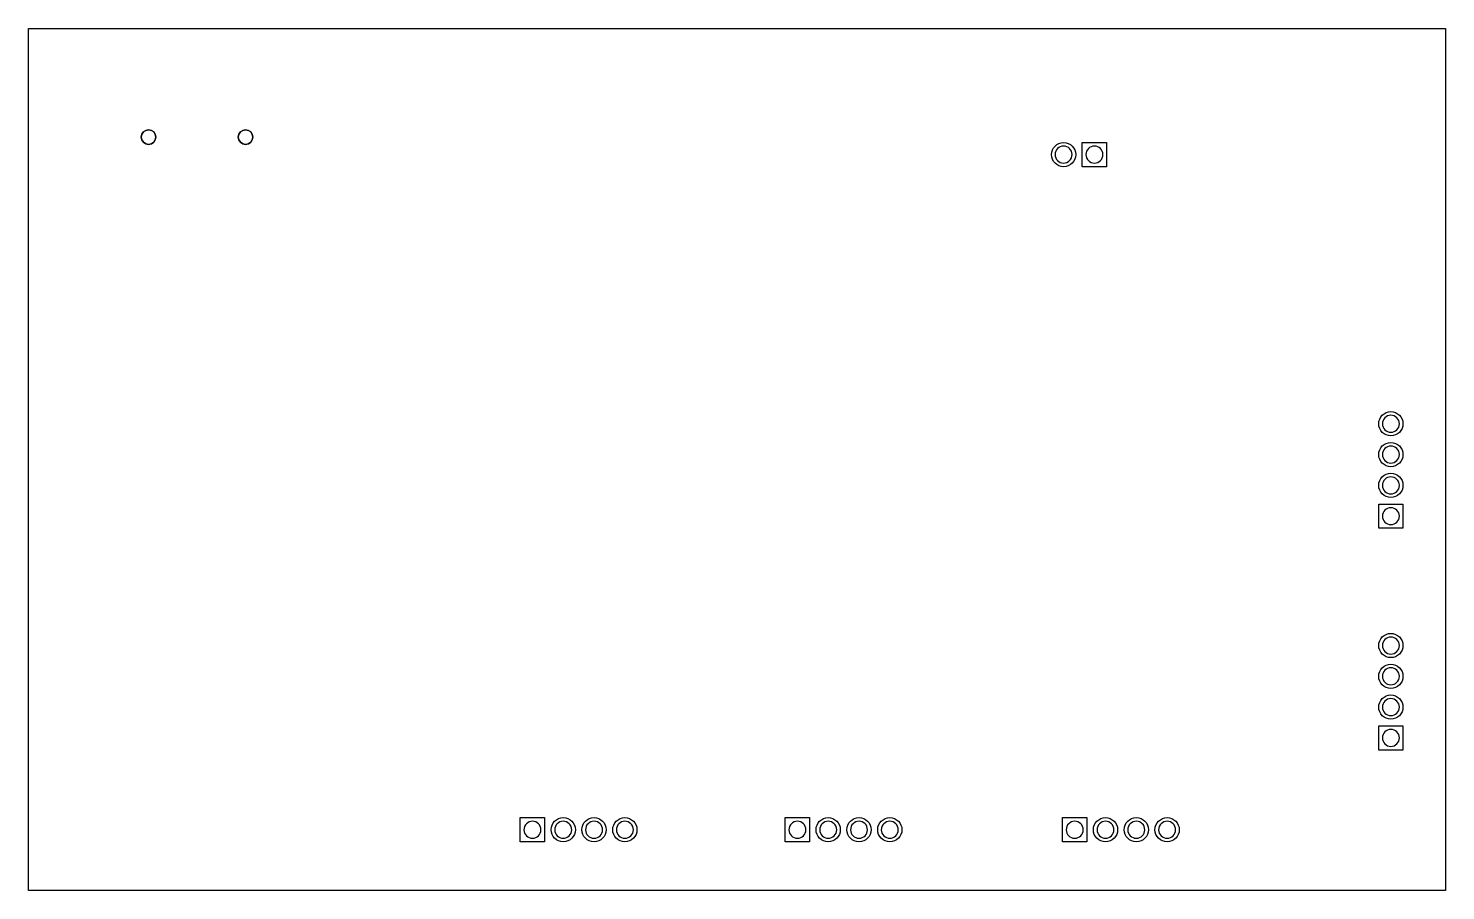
# Model space of a CAD drawing. Extents: x 0 to 58.4, y 0 to 35.6.
import ezdxf

# ---------------------------------------------------------------- set-up
doc = ezdxf.new("R2010")
doc.units = 0
for name, color, linetype in [('BG_OUTLINE', 110, 'CONTINUOUS'), ('PIN_BOTTOM', 111, 'CONTINUOUS'), ('RE_DISPLAY_TOP', 142, 'CONTINUOUS')]:
    doc.layers.add(name, color=color, linetype=linetype)

msp = doc.modelspace()

# ---------------------------------------------------------------- linework, layer by layer
at = {"layer": 'BG_OUTLINE'}
msp.add_lwpolyline([(0, 0), (0, 35.56), (58.42, 35.56), (58.42, 0)], close=True, dxfattribs=at)
at = {"layer": 'PIN_BOTTOM'}
for points in [[(44.441999, 30.852999), (44.441999, 29.853001), (43.442001, 29.853001), (43.442001, 30.852999)], [(56.661431, 14.943201), (55.661433, 14.943201), (55.661433, 15.943199), (56.661431, 15.943199)], [(56.661431, 5.799201), (55.661433, 5.799201), (55.661433, 6.799199), (56.661431, 6.799199)], [(20.277074, 2.012442), (20.277074, 3.01244), (21.277072, 3.01244), (21.277072, 2.012442)], [(31.199074, 2.012442), (31.199074, 3.01244), (32.199072, 3.01244), (32.199072, 2.012442)], [(42.629074, 2.012442), (42.629074, 3.01244), (43.629072, 3.01244), (43.629072, 2.012442)]]:
    msp.add_lwpolyline(points, close=True, dxfattribs=at)
for centre, radius in [((4.955032, 31.075884), 0.299974), ((8.955024, 31.075884), 0.299974), ((42.672, 30.353), 0.499999), ((56.161432, 19.2532), 0.499999), ((56.161432, 17.9832), 0.499999), ((56.161432, 16.7132), 0.499999), ((56.161432, 10.1092), 0.499999), ((56.161432, 8.8392), 0.499999), ((56.161432, 7.5692), 0.499999), ((22.0472, 2.512568), 0.499999), ((23.3172, 2.512568), 0.499999), ((24.5872, 2.512568), 0.499999), ((32.9692, 2.512568), 0.499999), ((34.2392, 2.512568), 0.499999), ((35.5092, 2.512568), 0.499999), ((44.3992, 2.512568), 0.499999), ((45.6692, 2.512568), 0.499999), ((46.9392, 2.512568), 0.499999)]:
    msp.add_circle(centre, radius, dxfattribs=at)
at = {"layer": 'RE_DISPLAY_TOP'}
for points in [[(5.255006, 31.075884, 1), (4.655058, 31.075884, 1)], [(9.254998, 31.075884, 1), (8.65505, 31.075884, 1)], [(43.022012, 30.353, 1), (42.321988, 30.353, 1)], [(44.292012, 30.353, 1), (43.591988, 30.353, 1)], [(56.511444, 19.2532, 1), (55.81142, 19.2532, 1)], [(56.511444, 17.9832, 1), (55.81142, 17.9832, 1)], [(56.511444, 16.7132, 1), (55.81142, 16.7132, 1)], [(56.511444, 15.4432, 1), (55.81142, 15.4432, 1)], [(56.511444, 10.1092, 1), (55.81142, 10.1092, 1)], [(56.511444, 8.8392, 1), (55.81142, 8.8392, 1)], [(56.511444, 7.5692, 1), (55.81142, 7.5692, 1)], [(56.511444, 6.2992, 1), (55.81142, 6.2992, 1)], [(21.127212, 2.512568, 1), (20.427188, 2.512568, 1)], [(22.397212, 2.512568, 1), (21.697188, 2.512568, 1)], [(23.667212, 2.512568, 1), (22.967188, 2.512568, 1)], [(24.937212, 2.512568, 1), (24.237188, 2.512568, 1)], [(32.049212, 2.512568, 1), (31.349188, 2.512568, 1)], [(33.319212, 2.512568, 1), (32.619188, 2.512568, 1)], [(34.589212, 2.512568, 1), (33.889188, 2.512568, 1)], [(35.859212, 2.512568, 1), (35.159188, 2.512568, 1)], [(43.479212, 2.512568, 1), (42.779188, 2.512568, 1)], [(44.749212, 2.512568, 1), (44.049188, 2.512568, 1)], [(46.019212, 2.512568, 1), (45.319188, 2.512568, 1)], [(47.289212, 2.512568, 1), (46.589188, 2.512568, 1)]]:
    msp.add_lwpolyline(points, format="xyb", close=True, dxfattribs=at)

doc.saveas('drawing.dxf')
